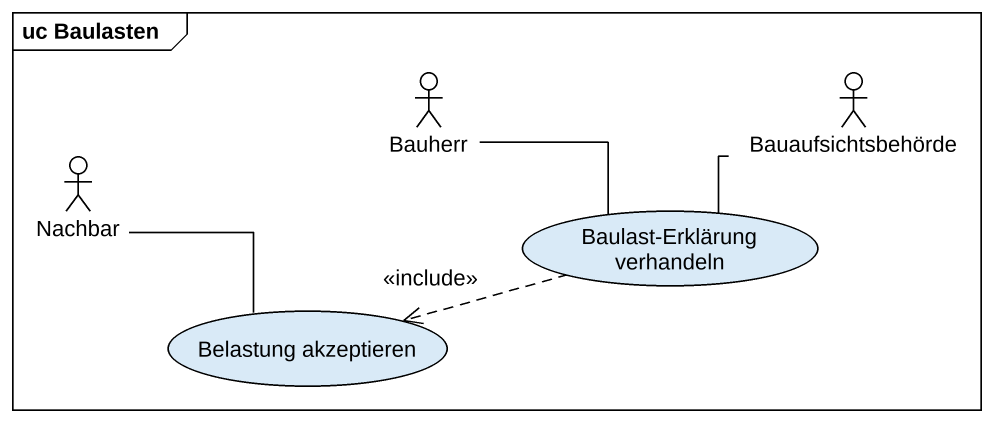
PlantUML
@startuml
mainframe uc Baulasten
actor Bauherr
actor Bauaufsichtsbehörde
actor Nachbar
usecase "Baulast-Erklärung verhandeln" as Baulast_Erklärung_verhandeln
usecase "Belastung akzeptieren" as Belastung_akzeptieren
Baulast_Erklärung_verhandeln -left- Bauherr
Baulast_Erklärung_verhandeln -up- Bauaufsichtsbehörde
Baulast_Erklärung_verhandeln .left.> Belastung_akzeptieren : <<include>>
Belastung_akzeptieren -up- Nachbar
@enduml
